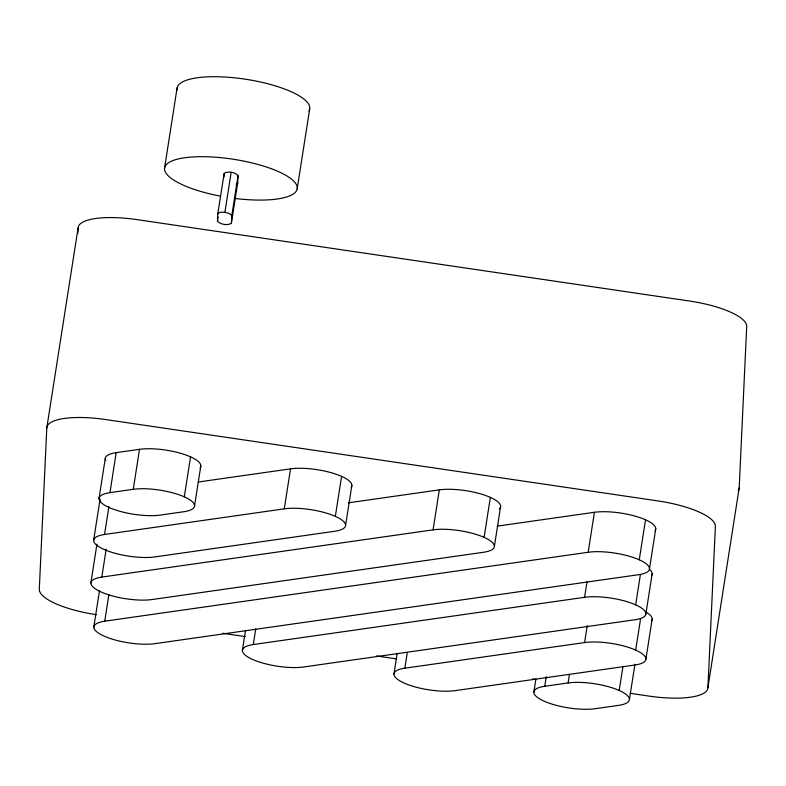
<?xml version="1.0" encoding="UTF-8"?>
<svg xmlns="http://www.w3.org/2000/svg" width="786" height="786" viewBox="0 0 786 786"><rect width="100%" height="100%" fill="white"/><g stroke="black" fill="none" stroke-linecap="round" stroke-linejoin="round"><path stroke-width="1.18" d="M630.136 693.311L649.197 696.121A58.567 16.83 8.9 0 0 707.901 687.75L739.204 487.811L746.7 326.475A58.567 16.83 8.9 0 0 689.568 301.038L136.803 219.589A58.567 16.83 8.9 0 0 78.099 227.96L46.796 427.898L39.3 589.235A58.567 16.83 8.9 0 0 96.432 614.672M77.843 233.56L78.099 227.96M217.486 220.748L217.801 213.861L224.069 173.873A11.338 3.262 8.9 0 1 224.374 173.195C228.461 171.024 234.385 172.134 237.785 175.18A11.338 3.262 8.9 0 1 238.02 175.926L237.706 182.814L231.438 222.802A11.338 3.262 8.9 0 1 231.143 223.479C227.056 225.651 221.121 224.541 217.722 221.505A11.338 3.262 8.9 0 1 217.486 220.748L218.056 217.113M223.912 177.312L224.069 173.873M231.438 222.802L231.762 215.914L238.02 175.926M707.901 687.75L715.388 526.423A58.567 16.83 8.9 0 0 658.255 500.977L105.491 419.528A58.567 16.83 8.9 0 0 46.796 427.898M99.007 498.53L105.265 458.543M93.632 540.355L99.891 500.368M90.862 582.976L96.943 544.158M109.922 492.635L133.256 489.314A36.5 10.493 8.9 0 1 184.337 496.85A36.5 10.493 8.9 0 1 183.649 511.755L160.315 515.076A36.5 10.493 8.9 0 1 109.264 507.56A36.5 10.493 8.9 0 1 109.961 492.655L116.181 452.648L139.515 449.327A36.5 10.493 8.9 0 1 182.018 453.719A36.5 10.493 8.9 0 1 200.106 467.729M108.91 506.597L104.548 534.47L284.277 508.847A36.5 10.493 8.9 0 1 335.367 516.382A36.5 10.493 8.9 0 1 334.669 531.277L154.94 556.91A36.5 10.493 8.9 0 1 103.899 549.385A36.5 10.493 8.9 0 1 104.587 534.49M164.588 167.919L177.105 87.944M93.789 627.1L99.498 590.64M490.366 497.381L484.107 537.369A36.5 10.493 8.9 0 1 483.459 552.283L152.179 599.522A36.5 10.493 8.9 0 1 101.129 591.996A36.5 10.493 8.9 0 1 101.826 577.101L106.149 549.208M645.522 519.811L639.264 559.799A36.5 10.493 8.9 0 1 638.566 574.704L155.107 643.636A36.5 10.493 8.9 0 1 104.057 636.11A36.5 10.493 8.9 0 1 104.754 621.215L108.881 594.54M133.256 489.314L139.515 449.327M217.81 213.861A11.338 3.262 8.9 0 1 218.105 213.183L220.483 212.22L224.904 212.289L231.163 172.301M184.297 496.831L190.556 456.843M194.564 505.85L200.823 465.862M297.187 188.846L309.704 108.871M242.373 650.444L245.507 630.451M255.764 628.79L253.289 644.54L584.578 597.311A36.5 10.493 8.9 0 1 635.658 604.847A36.5 10.493 8.9 0 1 634.97 619.751L303.691 666.98A36.5 10.493 8.9 0 1 252.64 659.464A36.5 10.493 8.9 0 1 253.338 644.559M284.277 508.847L290.535 468.859A36.5 10.493 8.9 0 1 333.048 473.251A36.5 10.493 8.9 0 1 351.136 487.261M335.327 516.363L341.586 476.375M345.585 525.382L351.853 485.394M393.943 674.083L397.077 654.09M640.61 618.592L635.678 650.101A36.5 10.493 8.9 0 1 634.98 664.995L455.251 690.629A36.5 10.493 8.9 0 1 404.21 683.103A36.5 10.493 8.9 0 1 404.859 668.188L407.335 652.429M101.787 577.081L433.066 529.852L439.325 489.855L348.316 502.834M494.374 546.388L500.633 506.4M533.861 692.161L535.885 679.232M622.993 666.243L619.191 690.481A36.5 10.493 8.9 0 1 618.503 705.376L595.169 708.707A36.5 10.493 8.9 0 1 544.128 701.181A36.5 10.493 8.9 0 1 544.777 686.266L546.299 676.569M104.715 621.195L588.174 552.263L594.432 512.275L497.263 526.129M544.777 686.266L568.111 682.936L569.437 674.457M584.578 597.311L587.044 581.561M404.859 668.188L584.587 642.565L587.25 625.597M635.658 604.847L640.403 574.556M649.482 568.809L655.75 528.821M629.419 699.481L634.95 664.199M645.886 613.856L652.144 573.868M645.905 659.11L652.164 619.122M236.065 184.219L237.401 183.492A11.338 3.262 8.9 0 0 237.706 182.814M198.249 482.015L290.535 468.859M222.713 633.28L245.34 636.611M376.386 655.927L396.635 658.904M532.446 678.917L536.023 679.448M224.904 212.289L229.276 213.517L231.526 215.168A11.338 3.262 8.9 0 1 231.762 215.914M220.257 196.107A67.124 19.286 8.9 0 1 176.595 159.381A67.124 19.286 8.9 0 1 288.963 177.263A67.124 19.286 8.9 0 1 234.424 198.367M177.125 89.948A67.124 19.286 8.9 0 1 246.971 79.445A67.124 19.286 8.9 0 1 308.927 110.924M105.805 460.596A36.5 10.493 8.9 0 1 116.181 452.648M100.068 501.586A36.5 10.493 8.9 0 1 100.176 499.228M439.364 489.875A36.5 10.493 8.9 0 1 483.007 494.62A36.5 10.493 8.9 0 1 499.287 508.945M433.066 529.852A36.5 10.493 8.9 0 1 484.107 537.369M594.481 512.295A36.5 10.493 8.9 0 1 636.955 516.677A36.5 10.493 8.9 0 1 655.023 530.688M588.174 552.263A36.5 10.493 8.9 0 1 639.264 559.799M645.404 611.822A36.5 10.493 8.9 0 1 651.447 620.989M584.627 642.575A36.5 10.493 8.9 0 1 635.678 650.101M568.15 682.955A36.5 10.493 8.9 0 1 619.191 690.481M649.334 569.211A36.5 10.493 8.9 0 1 651.427 575.735M739.204 487.811A58.567 16.83 8.9 0 1 738.093 490.749"/></g></svg>
